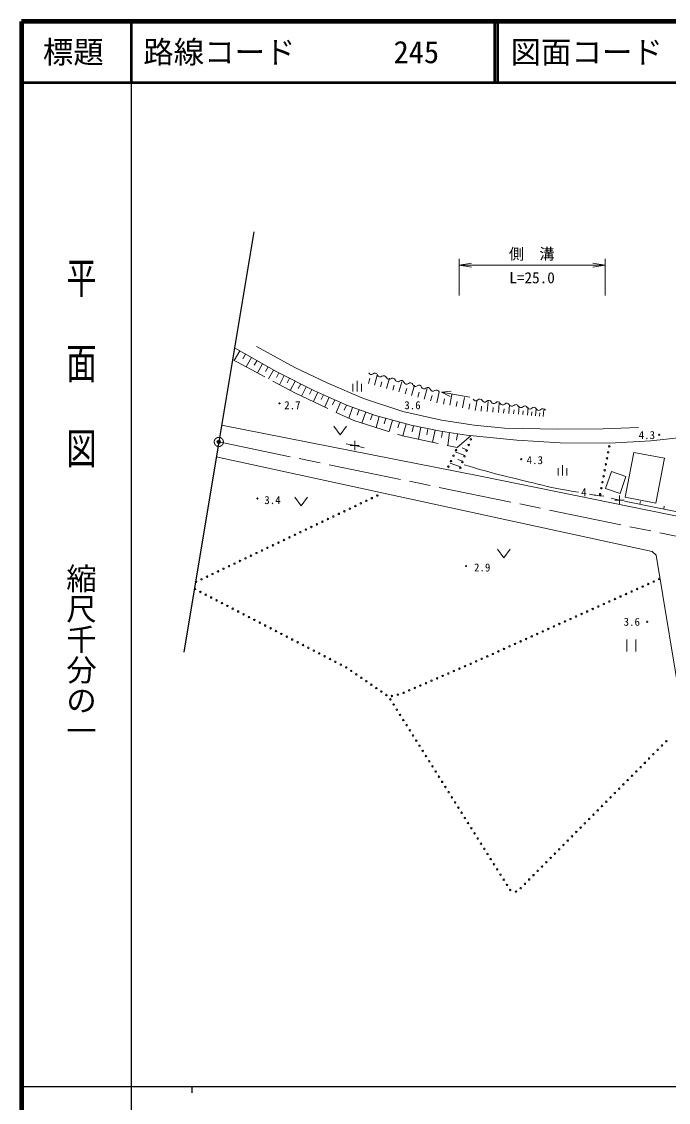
# Model space of a CAD drawing. Units: millimetres, scale not verified. Extents: x 40000 to 680000, y 20000 to 380000.
# Drawn here: x 40000 to 146313, y 202409 to 380000 of the extents above; entities that cross this region are included whole.
import ezdxf
from ezdxf.enums import TextEntityAlignment as Align

# ---------------------------------------------------------------- set-up
doc = ezdxf.new("R2010")
doc.units = ezdxf.units.MM
doc.header["$LTSCALE"] = 1000
doc.header["$PDMODE"] = 32
doc.header["$PDSIZE"] = 500
doc.linetypes.add('CHAIN', pattern=[18.5, 12, -1.5, 3.5, -1.5])
doc.linetypes.add('DASHED', pattern=[7.5, 6, -1.5])
for name, color, linetype, lineweight in [('M-BMK', 2, 'CHAIN', 13), ('M-BMK-OTRS', 5, 'Continuous', 25), ('M-STR-HTXT', 7, 'Continuous', 13), ('M-TTL', 2, 'Continuous', 140), ('M-TTL-BAND', 7, 'Continuous', 25), ('M-TTL-LINE', 7, 'Continuous', 50), ('M-WORK', 1, 'Continuous', 13)]:
    doc.layers.add(name, color=color, linetype=linetype, lineweight=lineweight)
doc.layers.add('M-OTRS', color=6, linetype='Continuous')
doc.layers.add('M-TTL-TXT', color=7, linetype='Continuous')
doc.styles.add('@ＭＳ ゴシック', font='')
doc.styles.add('ＭＳ ゴシック', font='')
doc.styles.get('@ＭＳ ゴシック').set_extended_font_data('@MS Gothic')
doc.styles.get('ＭＳ ゴシック').set_extended_font_data('MS Gothic')

# ---------------------------------------------------------------- blocks, each defined once
blk = doc.blocks.new('plus')
at = {"color": 0, "linetype": 'Continuous', "lineweight": -2}
for p, q in [((-1.25, 0), (1.25, 0)), ((0, -1.25), (0, 1.25))]:
    blk.add_line(p, q, dxfattribs=at)
blk = doc.blocks.new('open_arrow')
at = {"color": 0, "linetype": 'Continuous', "lineweight": -2}
blk.add_lwpolyline([(7.5, 1.25), (0, 0), (7.5, -1.25)], dxfattribs=at)

msp = doc.modelspace()

# ---------------------------------------------------------------- linework, layer by layer
at = {"layer": 'M-BMK'}
msp.add_line((72411, 310929), (236711, 277082), dxfattribs=at)
msp.add_circle((72411, 310929), 750, dxfattribs=at)
at = {"layer": 'M-BMK-OTRS'}
for p, q in [((78181, 345451), (72411, 310929)), ((72411, 310929), (66641, 276408))]:
    msp.add_line(p, q, dxfattribs=at)
at = {"layer": 'M-OTRS'}
msp.add_point((72411, 310929), dxfattribs=at)
at = {"layer": 'M-STR-HTXT'}
for p, q in [((111927, 335000), (111927, 341000)), ((135912, 335000), (135912, 341000)), ((111927, 340000), (135912, 340000))]:
    msp.add_line(p, q, dxfattribs=at)
at = {"layer": 'M-TTL'}
for p, q in [((40000, 380000), (40000, 20000)), ((680000, 380000), (40000, 380000))]:
    msp.add_line(p, q, dxfattribs=at)
at = {"layer": 'M-TTL-BAND'}
for p, q in [((58000, 370000), (58000, 20000)), ((40000, 205000), (579000, 205000)), ((68000, 205000), (68000, 204000))]:
    msp.add_line(p, q, dxfattribs=at)
at = {"layer": 'M-TTL-LINE'}
for p, q in [((58000, 380000), (58000, 370000)), ((117750, 380000), (117750, 370000)), ((118250, 380000), (118250, 370000)), ((40000, 370000), (680000, 370000))]:
    msp.add_line(p, q, dxfattribs=at)
at = {"layer": 'M-WORK'}
for p, q in [((75868, 325924), (74955, 324336)), ((76820, 325377), (76364, 324583)), ((77773, 324829), (76892, 323295)), ((78694, 324301), (78253, 323534)), ((79614, 323772), (78763, 322290)), ((80503, 323261), (80077, 322520)), ((81392, 322750), (80570, 321320)), ((82260, 322276), (81891, 321538)), ((83146, 321833), (82398, 320337)), ((97991, 320281), (98457, 321931)), ((84044, 321385), (83670, 320637)), ((84941, 320936), (84167, 319387)), ((85870, 320471), (85483, 319697)), ((86800, 320007), (86028, 318462)), ((94442, 319233), (94442, 320458)), ((95142, 319233), (95142, 320983)), ((95842, 319233), (95842, 320458)), ((97001, 320561), (97234, 321385)), ((98993, 319998), (99229, 320833)), ((99996, 319715), (100468, 321385)), ((101011, 319428), (101250, 320274)), ((102026, 319141), (102504, 320833)), ((103054, 318851), (103296, 319708)), ((104082, 318560), (104566, 320274)), ((106165, 317972), (106655, 319708)), ((87726, 319543), (87340, 318771)), ((88664, 319104), (87971, 317551)), ((89596, 318688), (89249, 317911)), ((90528, 318272), (89819, 316684)), ((105124, 318266), (105369, 319134)), ((107222, 317673), (107470, 318554)), ((108278, 317375), (108640, 319169)), ((109035, 319115), (110591, 319296)), ((109035, 319115), (113656, 318294)), ((109035, 319115), (110433, 318409)), ((109333, 317163), (109510, 318042)), ((110388, 316950), (110742, 318708)), ((112458, 316533), (112806, 318258)), ((91480, 317847), (91126, 317053)), ((92433, 317421), (91708, 315797)), ((93407, 316986), (93045, 316174)), ((94408, 316617), (93778, 314827)), ((95482, 316239), (95167, 315344)), ((111423, 316741), (111597, 317604)), ((113498, 316323), (113673, 317190)), ((114539, 316113), (114889, 317847)), ((115532, 315997), (115602, 316828)), ((116531, 315913), (116671, 317576)), ((117455, 315835), (117519, 316605)), ((118378, 315757), (118508, 317297)), ((119234, 315686), (119293, 316398)), ((120089, 315614), (120208, 317039)), ((120880, 315547), (120936, 316207)), ((121672, 315481), (121783, 316800)), ((123137, 315357), (123239, 316578)), ((124493, 315243), (124588, 316373)), ((125748, 315138), (125836, 316184)), ((96557, 315861), (95913, 314031)), ((97654, 315475), (97332, 314560)), ((98764, 315127), (98258, 313301)), ((99860, 314824), (99607, 313911)), ((100956, 314520), (100431, 312624)), ((122404, 315419), (122456, 316029)), ((123815, 315300), (123862, 315865)), ((125120, 315191), (125164, 315714)), ((91325, 313522), (92375, 312122)), ((92375, 312122), (93425, 313522)), ((102094, 314205), (101831, 313257)), ((103231, 313890), (102687, 311928)), ((104415, 313590), (104211, 312593)), ((105612, 313346), (105212, 311386)), ((106787, 313107), (106588, 312127)), ((107963, 312867), (107559, 310883)), ((109156, 312640), (109008, 311639)), ((110358, 312462), (110045, 310350)), ((111625, 312274), (111468, 311218)), ((113917, 311974), (111598, 310018)), ((94760, 310342), (93330, 310620)), ((94760, 310342), (96285, 309979)), ((112858, 308722), (111272, 309310)), ((113205, 309660), (112412, 309954)), ((140628, 309216), (139207, 301836)), ((145663, 308246), (140628, 309216)), ((112152, 306819), (110419, 307461)), ((112505, 307770), (111712, 308064)), ((144242, 300866), (145663, 308246)), ((128193, 305393), (128193, 306618)), ((128893, 305393), (128893, 307143)), ((129593, 305393), (129593, 306618)), ((136002, 303290), (136971, 306089)), ((136971, 306089), (139339, 305269)), ((139339, 305269), (138370, 302470)), ((138370, 302470), (136002, 303290)), ((84913, 301859), (85963, 300459)), ((85963, 300459), (87013, 301859)), ((138277, 301390), (136885, 301680)), ((157307, 297553), (139075, 301188)), ((139207, 301836), (144242, 300866)), ((141616, 300681), (141714, 301172)), ((145539, 299899), (145636, 300390)), ((118212, 293310), (119262, 291910)), ((119262, 291910), (120312, 293310)), ((139470, 278488), (139470, 276488)), ((140970, 276488), (140970, 278488))]:
    msp.add_line(p, q, dxfattribs=at)
for points in [[(75000, 326422), (81928, 322442), (88120, 319346), (93585, 316907), (98182, 315289), (104022, 313671), (108853, 312685), (113122, 312052), (121425, 311231), (128532, 310809), (136623, 310739), (143402, 311137), (148960, 311700)], [(78586, 326635), (84918, 323152), (90336, 320584), (96212, 318086), (102685, 315940), (109018, 314497), (114365, 313688), (119396, 313196), (128121, 313055), (135580, 313090), (141385, 313301)], [(72873, 313693), (115449, 305313), (171166, 293996), (249368, 278325), (249900, 278825), (244398, 284241), (235919, 291840), (224802, 301339), (216816, 307461)], [(71998, 308459), (143637, 292939), (144294, 292314), (148647, 266123), (148588, 264993)]]:
    msp.add_lwpolyline(points, dxfattribs=at)
at = {"layer": 'M-WORK', "linetype": 'DASHED'}
msp.add_lwpolyline([(74677, 324486), (84930, 318977), (94605, 314439), (102626, 311941), (111598, 310018)], dxfattribs=at)
at = {"layer": 'M-WORK'}
for centre in [(113841, 311374), (111403, 309596), (113146, 309499), (113493, 310437), (136417, 309221), (136605, 310203), (110566, 307780), (110985, 308688), (112451, 307623), (112798, 308561), (136039, 307257), (136228, 308239), (110148, 306871), (112103, 306686), (135851, 306275), (135473, 304311), (135662, 305293), (98468, 302124), (135096, 302347), (135284, 303329), (94856, 300405), (95759, 300835), (96662, 301264), (97565, 301694), (90342, 298255), (91245, 298685), (92148, 299115), (93050, 299545), (93953, 299975), (86730, 296536), (87633, 296966), (88536, 297396), (89439, 297825), (83119, 294816), (84022, 295246), (84924, 295676), (85827, 296106), (79507, 293097), (80410, 293527), (81313, 293957), (82216, 294387), (75896, 291377), (76798, 291807), (77701, 292237), (78604, 292667), (72284, 289658), (73187, 290088), (74090, 290518), (74993, 290948), (68672, 287938), (69575, 288368), (70478, 288798), (71381, 289228), (142997, 287581), (143909, 287991), (144822, 288401), (68490, 286747), (69378, 286287), (70266, 285828), (139348, 285942), (140261, 286352), (141173, 286762), (142085, 287172), (71154, 285368), (72043, 284909), (72931, 284449), (135700, 284303), (136612, 284713), (137524, 285123), (138436, 285533), (73819, 283990), (74707, 283530), (75595, 283071), (76483, 282611), (131139, 282255), (132051, 282664), (132963, 283074), (133875, 283484), (134787, 283894), (77371, 282151), (78260, 281692), (79148, 281232), (80036, 280773), (127490, 280616), (128402, 281025), (129314, 281435), (130226, 281845), (80924, 280313), (81812, 279854), (82700, 279394), (83588, 278934), (123841, 278977), (124753, 279386), (125665, 279796), (126578, 280206), (84477, 278475), (85365, 278015), (86253, 277556), (87141, 277096), (119280, 276928), (120192, 277338), (121104, 277747), (122017, 278157), (122929, 278567), (88029, 276637), (88917, 276177), (89805, 275718), (90694, 275258), (115631, 275289), (116543, 275699), (117456, 276108), (118368, 276518), (91582, 274798), (92470, 274339), (93357, 273878), (111969, 273680), (112887, 274077), (113805, 274474), (114719, 274879), (94181, 273312), (95006, 272745), (95830, 272179), (96654, 271613), (107379, 271697), (108297, 272093), (109215, 272490), (110133, 272887), (111051, 273284), (97479, 271047), (98303, 270481), (99127, 269915), (103708, 270110), (104626, 270506), (105544, 270903), (106462, 271300), (99951, 269348), (100611, 268624), (100862, 269200), (101837, 269423), (102790, 269713), (101143, 267778), (101676, 266931), (102208, 266084), (102740, 265238), (103273, 264391), (103805, 263545), (104337, 262698), (104870, 261852), (105402, 261005), (145257, 261047), (145961, 261757), (105934, 260159), (106467, 259312), (143849, 259627), (144553, 260337), (106999, 258466), (107531, 257619), (141737, 257496), (142441, 258206), (143145, 258916), (108064, 256773), (108596, 255926), (140329, 256076), (141033, 256786), (109129, 255080), (109661, 254233), (138216, 253945), (138920, 254656), (139625, 255366), (110193, 253387), (110726, 252540), (136808, 252525), (137512, 253235), (111258, 251693), (111790, 250847), (134696, 250395), (135400, 251105), (136104, 251815), (112323, 250000), (112855, 249154), (133288, 248974), (133992, 249685), (113387, 248307), (113920, 247461), (131176, 246844), (131880, 247554), (132584, 248264), (114452, 246614), (114984, 245768), (129768, 245424), (130472, 246134), (115517, 244921), (116049, 244075), (116581, 243228), (127655, 243293), (128360, 244004), (129064, 244714), (117114, 242382), (117646, 241535), (126247, 241873), (126951, 242583), (118178, 240689), (118711, 239842), (124135, 239743), (124839, 240453), (125543, 241163), (119243, 238996), (119775, 238149), (122727, 238322), (123431, 239033), (120314, 237311), (121279, 237050), (122023, 237612)]:
    msp.add_circle(centre, 125, dxfattribs=at)
for centre, start, end in [((97484, 322455), 198.68302, 310.97297), ((98076, 321773), 18.68302, 130.97297), ((98931, 322063), 198.68302, 310.97297), ((99524, 321381), 18.68302, 130.97297), ((100379, 321670), 198.68302, 310.97297), ((100971, 320988), 18.68302, 130.97297), ((101827, 321277), 198.68302, 310.97297), ((102419, 320596), 18.68302, 130.97297), ((103275, 320885), 198.68302, 310.97297), ((103867, 320203), 18.68302, 130.97297), ((104722, 320492), 198.68302, 310.97297), ((105314, 319810), 18.68302, 130.97297), ((106170, 320100), 198.68302, 310.97297), ((106762, 319418), 18.68302, 130.97297), ((107618, 319707), 198.68302, 310.97297), ((108210, 319025), 18.68302, 130.97297), ((114633, 318140), 205.21594, 317.50588), ((115299, 317530), 25.21594, 137.50588), ((116116, 317915), 205.21594, 317.50588), ((116782, 317305), 25.21594, 137.50588), ((117599, 317690), 205.21594, 317.50588), ((118265, 317080), 25.21594, 137.50588), ((119082, 317464), 205.21594, 317.50588), ((119748, 316854), 25.21594, 137.50588), ((120565, 317239), 205.21594, 317.50588), ((121231, 316629), 25.21594, 137.50588), ((122048, 317014), 205.21594, 317.50588), ((122714, 316404), 25.21594, 137.50588), ((123531, 316789), 205.21594, 317.50588), ((124197, 316178), 25.21594, 137.50588), ((125014, 316563), 205.21594, 317.50588), ((125680, 315953), 25.21594, 137.50588)]:
    msp.add_arc(centre, 452, start, end, dxfattribs=at)
for points, knots in [([(112735, 307190), (115216, 306447), (115874, 306245), (117906, 305712), (119644, 305257), (120626, 305036), (122375, 304622), (124914, 304020), (126313, 303563), (128883, 303109), (129911, 302927), (130259, 302860), (131522, 302687)], [0, 0, 0, 0, 1, 1, 1, 2, 2, 2, 3, 3, 3, 4, 4, 4, 4]), ([(133351, 302335), (133839, 302248), (133972, 302226), (134371, 302171), (134892, 302099), (135067, 302086), (135708, 302030)], [0, 0, 0, 0, 1, 1, 1, 2, 2, 2, 2])]:
    msp.add_open_spline(points, degree=3, knots=knots, dxfattribs=at)

# ---------------------------------------------------------------- block references
at = {"layer": 'M-STR-HTXT', "xscale": 267, "yscale": 267}
msp.add_blockref('open_arrow', (111927, 340000), dxfattribs=at)
at = {"layer": 'M-STR-HTXT', "xscale": 267, "yscale": 267, "rotation": 180}
msp.add_blockref('open_arrow', (135912, 340000), dxfattribs=at)
at = {"layer": 'M-WORK'}
for p, xscale, yscale in [((82379, 317263), 120, 120), ((94760, 310342), 600, 600), ((144791, 312109), 120, 120), ((122116, 308115), 120, 120), ((138277, 301390), 600, 600), ((78759, 301650), 120, 120), ((113048, 290542), 120, 120), ((142812, 281360), 120, 120)]:
    msp.add_blockref('plus', p, dxfattribs=dict(at, xscale=xscale, yscale=yscale))

# ---------------------------------------------------------------- texts
at = {"layer": 'M-STR-HTXT', "style": 'ＭＳ ゴシック'}
msp.add_text('側\u3000溝', height=1833, dxfattribs=at).set_placement((123853, 341832), align=Align.MIDDLE_CENTER)
msp.add_text('L=25.0', height=1833, dxfattribs=at).set_placement((123906, 336449), align=Align.BOTTOM_CENTER)
at = {"layer": 'M-TTL-BAND', "style": '@ＭＳ ゴシック', "width": 1.4}
msp.add_text('平  面  図', height=3666, rotation=270, dxfattribs=at).set_placement((49777, 306475), align=Align.MIDDLE_RIGHT)
at = {"layer": 'M-TTL-BAND', "style": '@ＭＳ ゴシック'}
msp.add_text('縮尺千分の一', height=3666, rotation=270, dxfattribs=at).set_placement((49777, 261030), align=Align.MIDDLE_RIGHT)
at = {"layer": 'M-TTL-TXT', "style": 'ＭＳ ゴシック'}
msp.add_text('標題', height=3666, dxfattribs=at).set_placement((48500, 375000), align=Align.MIDDLE_CENTER)
for s, p in [('路線コード', (60000, 375000)), ('245', (101142, 375000)), ('図面コード', (120380, 375000))]:
    msp.add_text(s, height=3666, dxfattribs=at).set_placement(p, align=Align.MIDDLE_LEFT)
at = {"layer": 'M-WORK', "style": 'ＭＳ ゴシック'}
for s, p in [('2.7', (84512, 316970)), ('3.6', (104249, 316970)), ('4.3', (142773, 312063)), ('4.3', (124355, 307946)), ('3.4', (81235, 301380)), ('4', (132425, 302663)), ('2.9', (115706, 290305)), ('3.6', (140298, 281386))]:
    msp.add_text(s, height=1320, dxfattribs=at).set_placement(p, align=Align.MIDDLE_CENTER)

doc.saveas('drawing.dxf')
